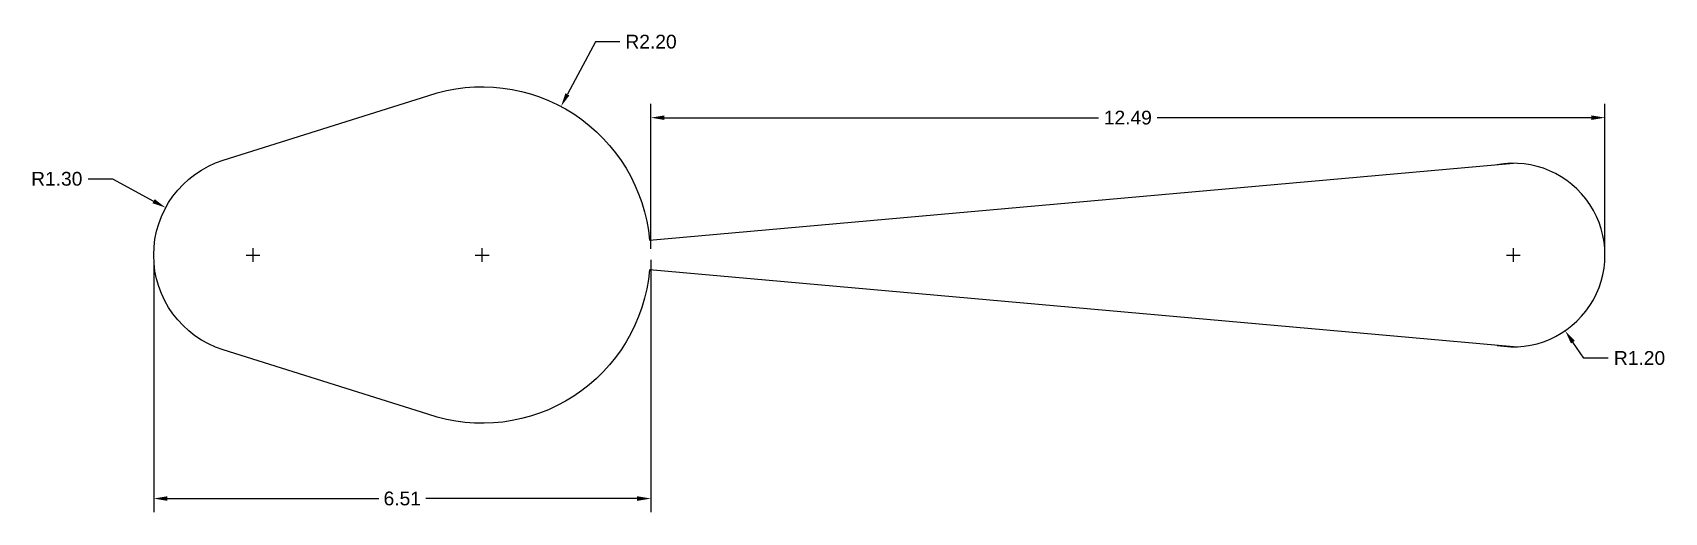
# Model space of a CAD drawing. Header units: centimetres. Extents: x 6.9 to 28.3, y 6.7 to 12.9.
import ezdxf

# ---------------------------------------------------------------- set-up
doc = ezdxf.new("R2010")
doc.units = ezdxf.units.CM
doc.layers.get('Defpoints').update_dxf_attribs({"color": 171})
doc.layers.add('Linguriță amortizatoare', color=51, linetype='Continuous')
doc.styles.get("Standard").update_dxf_attribs({"font": 'arial.ttf'})
doc.dimstyles.get("Standard").update_dxf_attribs({"dimtxt": 0.18, "dimasz": 0.18, "dimexe": 0.18, "dimexo": 0.0625, "dimgap": 0.09, "dimtad": 0, "dimtih": 1, "dimtoh": 1, "dimdec": 4, "dimzin": 0, "dimdsep": 46, "dimtxsty": 'Standard', "dimcen": 0.09, "dimadec": 0, "dimazin": 0, "dimtfac": 1, "dimtdec": 4, "dimtofl": 0, "dimtmove": 0, "dimatfit": 3, "dimfxl": 1, "dimtolj": 1, "dimtzin": 0, "dimarcsym": 0})

# ---------------------------------------------------------------- blocks, each defined once
blk = doc.blocks.new('*D13')
at = {"layer": 'Defpoints', "color": 0, "lineweight": -2, "transparency": 16777216}
for p, q in [((8.501, 9.961), (8.501, 6.66)), ((15.01, 9.961), (15.01, 6.66)), ((8.681, 6.84), (11.448, 6.84)), ((14.83, 6.84), (12.062, 6.84))]:
    blk.add_line(p, q, dxfattribs=at)
at = {"layer": 'Defpoints', "color": 0, "transparency": 16777216}
for p in [(8.501, 10.024), (15.01, 10.024), (15.01, 6.84)]:
    blk.add_point(p, dxfattribs=at)
for points in [[(8.681, 6.87), (8.681, 6.81), (8.501, 6.84)], [(14.83, 6.87), (14.83, 6.81), (15.01, 6.84)]]:
    blk.add_solid(points, dxfattribs=at)
at = {"layer": 'Defpoints', "color": 0, "transparency": 16777216, "insert": (11.755, 6.84), "char_height": 0.18, "attachment_point": 5}
blk.add_mtext('\\A1;6.51', dxfattribs=at)
blk = doc.blocks.new('*D14')
at = {"layer": 'Defpoints', "color": 0, "lineweight": -2, "transparency": 16777216}
for p, q in [((15.008, 10.105), (15.008, 12)), ((27.501, 10.105), (27.501, 12)), ((15.188, 11.82), (20.869, 11.82)), ((27.321, 11.82), (21.64, 11.82))]:
    blk.add_line(p, q, dxfattribs=at)
at = {"layer": 'Defpoints', "color": 0, "transparency": 16777216}
for p in [(27.501, 11.82), (15.008, 10.043), (27.501, 10.043)]:
    blk.add_point(p, dxfattribs=at)
for points in [[(15.188, 11.85), (15.188, 11.79), (15.008, 11.82)], [(27.321, 11.85), (27.321, 11.79), (27.501, 11.82)]]:
    blk.add_solid(points, dxfattribs=at)
at = {"layer": 'Defpoints', "color": 0, "transparency": 16777216, "insert": (21.254, 11.82), "char_height": 0.18, "attachment_point": 5}
blk.add_mtext('\\A1;12.49', dxfattribs=at)
blk = doc.blocks.new('*D15')
at = {"layer": 'Defpoints', "color": 0, "lineweight": -2, "transparency": 16777216}
for p, q in [((7.642, 11.02), (7.962, 11.02)), ((7.962, 11.02), (8.499, 10.728)), ((9.801, 9.934), (9.801, 10.114)), ((9.711, 10.024), (9.891, 10.024))]:
    blk.add_line(p, q, dxfattribs=at)
at = {"layer": 'Defpoints', "color": 0, "transparency": 16777216}
for p in [(8.658, 10.643), (9.801, 10.024)]:
    blk.add_point(p, dxfattribs=at)
blk.add_solid([(8.514, 10.755), (8.485, 10.702), (8.658, 10.643)], dxfattribs=at)
at = {"layer": 'Defpoints', "color": 0, "transparency": 16777216, "insert": (7.232, 11.02), "char_height": 0.18, "attachment_point": 5}
blk.add_mtext('\\A1;R1.30', dxfattribs=at)
blk = doc.blocks.new('*D16')
at = {"layer": 'Defpoints', "color": 0, "lineweight": -2, "transparency": 16777216}
for p, q in [((14.283, 12.813), (13.917, 12.126)), ((14.602, 12.813), (14.283, 12.813)), ((12.801, 9.934), (12.801, 10.114)), ((12.711, 10.024), (12.891, 10.024))]:
    blk.add_line(p, q, dxfattribs=at)
at = {"layer": 'Defpoints', "color": 0, "transparency": 16777216}
for p in [(13.833, 11.967), (12.801, 10.024)]:
    blk.add_point(p, dxfattribs=at)
blk.add_solid([(13.891, 12.14), (13.944, 12.112), (13.833, 11.967)], dxfattribs=at)
at = {"layer": 'Defpoints', "color": 0, "transparency": 16777216, "insert": (15.012, 12.813), "char_height": 0.18, "attachment_point": 5}
blk.add_mtext('\\A1;R2.20', dxfattribs=at)
blk = doc.blocks.new('*D17')
at = {"layer": 'Defpoints', "color": 0, "lineweight": -2, "transparency": 16777216}
for p, q in [((26.301, 9.934), (26.301, 10.114)), ((26.211, 10.024), (26.391, 10.024)), ((27.223, 8.677), (27.081, 8.885)), ((27.543, 8.677), (27.223, 8.677))]:
    blk.add_line(p, q, dxfattribs=at)
at = {"layer": 'Defpoints', "color": 0, "transparency": 16777216}
for p in [(26.301, 10.024), (26.979, 9.034)]:
    blk.add_point(p, dxfattribs=at)
blk.add_solid([(27.106, 8.902), (27.056, 8.868), (26.979, 9.034)], dxfattribs=at)
at = {"layer": 'Defpoints', "color": 0, "transparency": 16777216, "insert": (27.953, 8.677), "char_height": 0.18, "attachment_point": 5}
blk.add_mtext('\\A1;R1.20', dxfattribs=at)

msp = doc.modelspace()

# ---------------------------------------------------------------- linework, layer by layer
at = {"layer": 'Linguriță amortizatoare'}
msp.add_lwpolyline([(26.301, 8.824), (14.992, 9.829, -0.48655), (12.09, 7.942), (9.411, 8.784, -0.73398), (9.411, 11.264), (12.09, 12.106, -0.48655), (14.992, 10.219), (26.301, 11.224)], format="xyb", dxfattribs=at)
msp.add_arc((26.301, 10.024), 1.2, 259.8408, 100.1592, dxfattribs=at)

# ---------------------------------------------------------------- dimensions: what is measured, and where the dimension line sits
at = {"layer": 'Defpoints'}
for center, mpoint, picture, middle in [((12.801, 10.024), (13.833, 11.967), '*D16', (15.012, 12.813)), ((9.801, 10.024), (8.658, 10.643), '*D15', (7.232, 11.02)), ((26.301, 10.024), (26.979, 9.034), '*D17', (27.953, 8.677))]:
    dim = msp.add_radius_dim(center=center, mpoint=mpoint, dimstyle='Standard', override={"dimdec": 2}, dxfattribs=at)
    dim.commit()
    dim.dimension.update_dxf_attribs({"geometry": picture, "text_midpoint": middle, "dimtype": 164})
for base, p1, p2, picture, middle in [((27.501, 11.82), (15.008, 10.043), (27.501, 10.043), '*D14', (21.254, 11.82)), ((15.01, 6.84), (8.501, 10.024), (15.01, 10.024), '*D13', (11.755, 6.84))]:
    dim = msp.add_linear_dim(base=base, p1=p1, p2=p2, dimstyle='Standard', override={"dimdec": 2}, dxfattribs=at)
    dim.commit()
    dim.dimension.update_dxf_attribs({"geometry": picture, "text_midpoint": middle})

doc.saveas('drawing.dxf')
